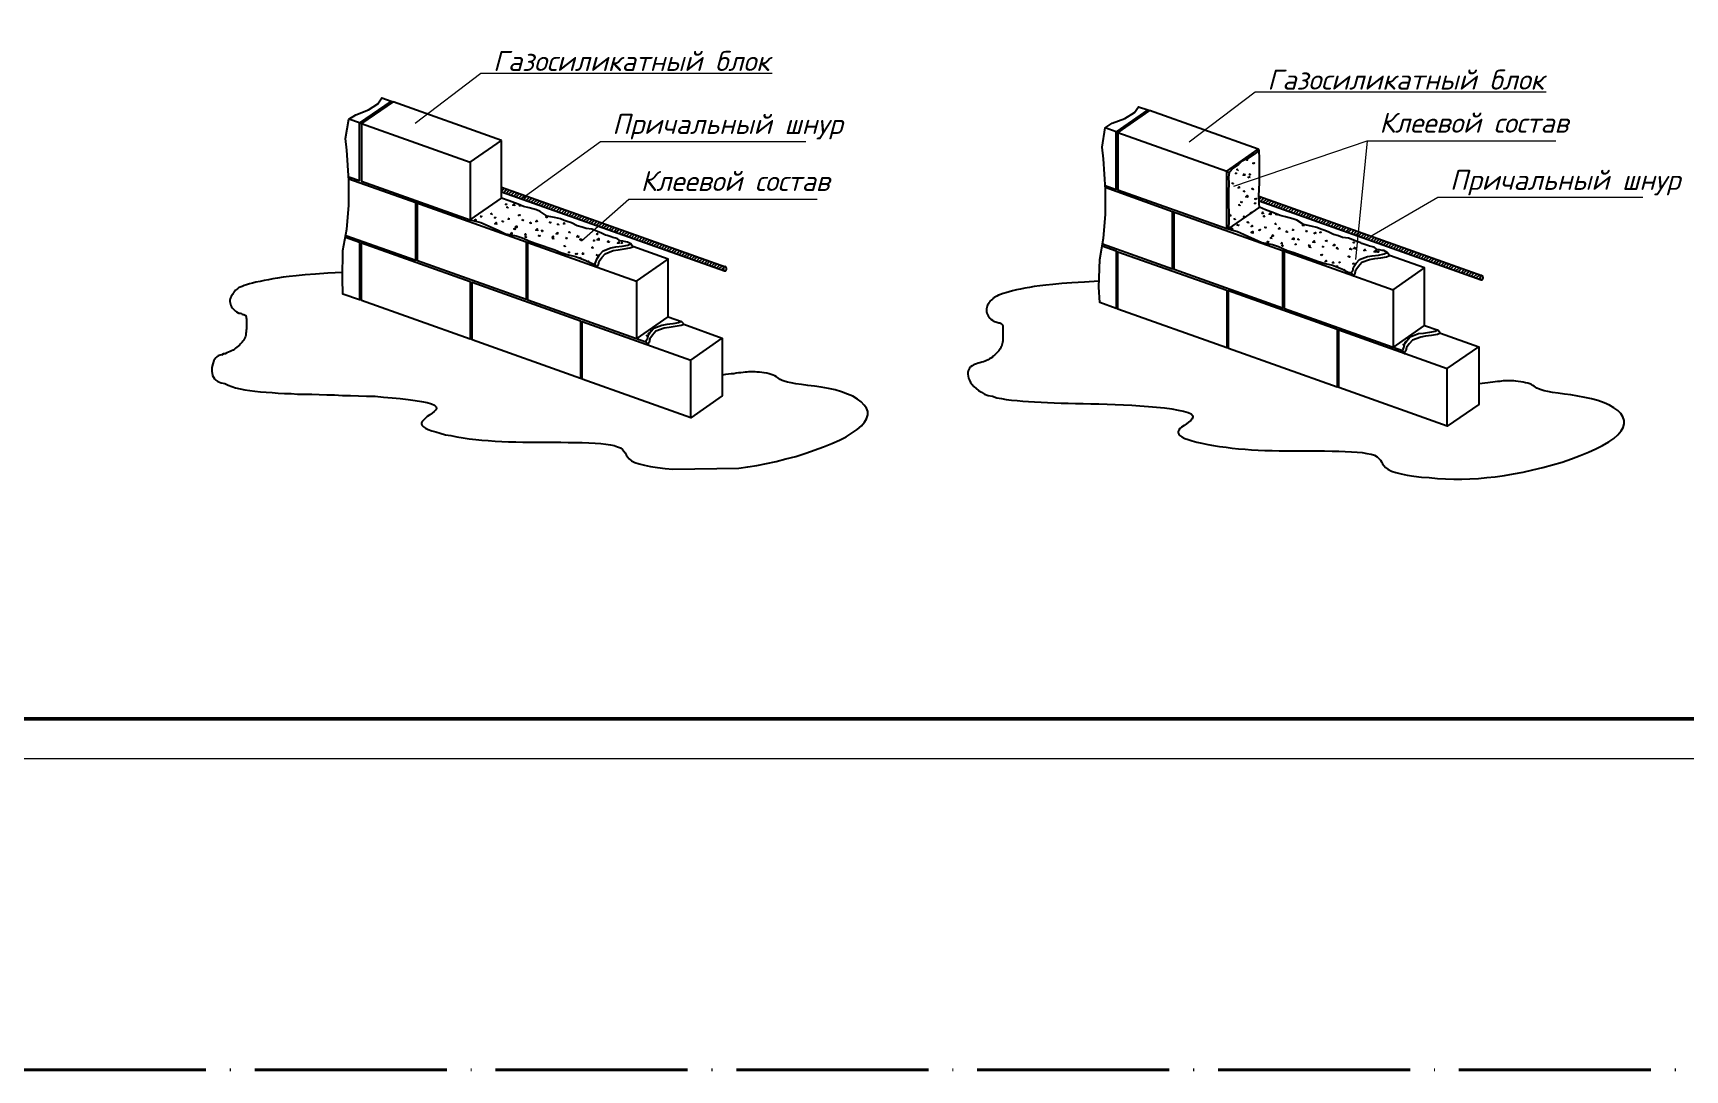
# Model space of a CAD drawing. Header units: millimetres. Extents: x 2279 to 5236, y 896 to 2828.
# Drawn here: x 3632.7 to 3839.2, y 1345.8 to 1475.3 of the extents above; entities that cross this region are included whole.
import ezdxf

# ---------------------------------------------------------------- set-up
doc = ezdxf.new("R2010")
doc.units = ezdxf.units.MM
doc.linetypes.add('ACAD_ISO04W100', pattern=[30, 24, -3, 0, -3])
for name, color, linetype in [('PDF _0', 7, 'Continuous'), ('PDF _СПДС_!!ТОНКАЯ', 7, 'Continuous'), ('PDF _Текст', 7, 'Continuous')]:
    doc.layers.add(name, color=color, linetype=linetype)
doc.layers.add('ОС', color=1, linetype='Continuous', lineweight=50)
doc.layers.add('Тонкие', color=83, linetype='Continuous', lineweight=15)
doc.styles.add('PDF ISOCPEUR Italic', font='isocpeui.ttf')

msp = doc.modelspace()

# ---------------------------------------------------------------- linework, layer by layer
at = {"color": 242, "linetype": 'ACAD_ISO04W100', "lineweight": 40, "true_color": 0xcd2027}
msp.add_lwpolyline([(3389.53, 1345.78), (4309.17, 1345.78), (4309.17, 2007.21), (3389.53, 2007.21)], close=True, dxfattribs=at)
at = {"layer": 'PDF _0', "lineweight": 25}
for points in [[(3671.76, 1449.83), (3673.53, 1449.2), (3673.53, 1442), (3671.46, 1442.72), (3671.38, 1444.67), (3671.46, 1448.14), (3671.93, 1450.81), (3672.18, 1453.77), (3672.18, 1456.9), (3671.93, 1460.71), (3671.76, 1462.15), (3672.18, 1464.57), (3673.07, 1465.12), (3674.63, 1465.75), (3675.82, 1466.47), (3676.33, 1467.23), (3677.47, 1466.81), (3673.53, 1464.1), (3672.18, 1464.57)], [(3677.47, 1466.81), (3677.73, 1466.73)], [(3766.33, 1448.73), (3768.11, 1448.1), (3768.11, 1440.9), (3766.04, 1441.66), (3765.95, 1443.57), (3766.04, 1447.04), (3766.5, 1449.71), (3766.76, 1452.67), (3766.76, 1455.8), (3766.5, 1459.61), (3766.33, 1461.05), (3766.71, 1463.47), (3767.6, 1464.06), (3769.17, 1464.65), (3770.4, 1465.41), (3770.9, 1466.13), (3772.05, 1465.75), (3768.11, 1463), (3766.71, 1463.47)], [(3672.18, 1457.37), (3673.53, 1456.9), (3673.53, 1464.1), (3673.79, 1464.02), (3673.79, 1456.82), (3687.34, 1451.99), (3691.27, 1454.7), (3691.27, 1461.9)], [(3772.05, 1465.75), (3772.26, 1465.67)], [(3766.71, 1456.27), (3768.11, 1455.8), (3768.11, 1463), (3768.32, 1462.92), (3768.32, 1455.72), (3781.91, 1450.89), (3781.91, 1458.09), (3782.21, 1457.92)], [(3797.53, 1445.35), (3797.49, 1445.47), (3797.66, 1445.64), (3797.74, 1446.07), (3798.08, 1446.58), (3798.51, 1447.04), (3799.52, 1447.42), (3800.11, 1447.51), (3800.88, 1447.59), (3801.6, 1447.76), (3801.98, 1447.89), (3801.55, 1448.14), (3801.34, 1448.18), (3801, 1448.23), (3800.67, 1448.27), (3800.54, 1448.4), (3800.33, 1448.56), (3799.78, 1448.69), (3799.56, 1448.78), (3799.06, 1448.95), (3798.8, 1449.03), (3798.68, 1449.12), (3798.29, 1449.24), (3797.15, 1449.71), (3796.39, 1449.79), (3795.88, 1450), (3795.25, 1450.17), (3794.61, 1450.51), (3794.06, 1450.72), (3793.68, 1450.81), (3793.17, 1451.02), (3792.45, 1451.19), (3791.52, 1451.4), (3790.67, 1451.95), (3790.17, 1452.12), (3789.28, 1452.38), (3788.6, 1452.54), (3787.88, 1452.84), (3786.78, 1453.26), (3786.02, 1453.56), (3785.98, 1453.98), (3785.93, 1455), (3786.02, 1456.61), (3786.02, 1458.09), (3786.02, 1459.66), (3785.98, 1460.67), (3785.3, 1460.16), (3784.58, 1459.7), (3783.77, 1459.28), (3783.39, 1458.89), (3782.72, 1458.43), (3782.21, 1457.92), (3782.12, 1457.33), (3782.16, 1456.52), (3782.12, 1455.59), (3782.12, 1454.62), (3782.12, 1454.03), (3782.16, 1452.76), (3782.16, 1451.91), (3782.12, 1450.85), (3786.06, 1453.56)], [(3785.98, 1460.67), (3785.85, 1460.84)], [(3687.34, 1459.19), (3687.34, 1451.99), (3688.69, 1451.66), (3690.85, 1450.68), (3691.78, 1450.26), (3693.09, 1450), (3693.85, 1449.75), (3694.91, 1449.28), (3695.72, 1448.99), (3697.92, 1448.23), (3698.68, 1447.93), (3699.65, 1447.63), (3700.54, 1447.42), (3701.73, 1446.96), (3702.53, 1446.58), (3702.96, 1446.41), (3703.25, 1446.07), (3703.25, 1446.19), (3703.38, 1446.41), (3703.46, 1446.83), (3703.8, 1447.29), (3704.23, 1447.76), (3705.24, 1448.14), (3705.84, 1448.23), (3706.6, 1448.35), (3707.32, 1448.48), (3707.7, 1448.61), (3707.44, 1448.99)], [(3783.14, 1457.79), (3783.01, 1457.79), (3783.14, 1457.92)], [(3783.14, 1457.75), (3783.14, 1457.88)], [(3783.27, 1458.22), (3783.18, 1458.3), (3783.35, 1458.34)], [(3783.27, 1458.17), (3783.35, 1458.3)], [(3784.2, 1457.58), (3783.99, 1457.58), (3784.15, 1457.79)], [(3784.2, 1457.54), (3784.15, 1457.75)], [(3784.54, 1459.44), (3784.41, 1459.44), (3784.49, 1459.57)], [(3784.54, 1459.4), (3784.49, 1459.53)], [(3784.87, 1457.62), (3784.75, 1457.62), (3784.83, 1457.79)], [(3784.87, 1457.58), (3784.83, 1457.75)], [(3785.3, 1458.98), (3785.17, 1459.06), (3785.34, 1459.11), (3785.3, 1458.94)], [(3672.18, 1457.12), (3680.56, 1454.15)], [(3691.27, 1456.06), (3719.26, 1446.11)], [(3691.27, 1456.02), (3691.36, 1456.06)], [(3691.27, 1455.59), (3691.65, 1455.93)], [(3691.57, 1455.42), (3691.95, 1455.85)], [(3691.87, 1455.3), (3692.29, 1455.72)], [(3692.16, 1455.21), (3692.58, 1455.59)], [(3766.71, 1456.06), (3775.14, 1453.05)], [(3782.72, 1456.48), (3782.59, 1456.57), (3782.76, 1456.61)], [(3782.72, 1456.44), (3782.76, 1456.57)], [(3783.48, 1455.97), (3783.35, 1455.97), (3783.48, 1456.1), (3783.48, 1455.93)], [(3784.11, 1455.51), (3784.03, 1455.59), (3784.2, 1455.63)], [(3784.11, 1455.47), (3784.2, 1455.59)], [(3784.71, 1457.24), (3784.58, 1457.33), (3784.75, 1457.37), (3784.71, 1457.2)], [(3785.17, 1455.93), (3785.21, 1455.8), (3785.04, 1455.85), (3785.17, 1455.97)], [(3671.8, 1450.05), (3680.56, 1446.96), (3680.56, 1454.15), (3694.36, 1449.24), (3694.36, 1442.05), (3680.77, 1446.87), (3680.77, 1454.07)], [(3691.27, 1455.51), (3719.13, 1445.6)], [(3702.96, 1446.41), (3702.96, 1446.53), (3703.08, 1446.74), (3703.21, 1447.17), (3703.51, 1447.63), (3703.97, 1448.1), (3704.95, 1448.48), (3705.58, 1448.61), (3706.34, 1448.69), (3707.06, 1448.82), (3707.44, 1448.99), (3707.02, 1449.2), (3706.81, 1449.24), (3706.43, 1449.33), (3706.09, 1449.37), (3705.96, 1449.45), (3705.75, 1449.67), (3705.2, 1449.79), (3704.99, 1449.88), (3704.48, 1450.05), (3704.27, 1450.09), (3704.1, 1450.17), (3703.76, 1450.34), (3702.58, 1450.81), (3701.86, 1450.89), (3701.35, 1451.06), (3700.71, 1451.23), (3700.04, 1451.61), (3699.49, 1451.78), (3699.1, 1451.91), (3698.64, 1452.12), (3697.88, 1452.29), (3696.99, 1452.46), (3696.1, 1453.05), (3695.63, 1453.22), (3694.74, 1453.48), (3694.02, 1453.65), (3693.35, 1453.94), (3692.25, 1454.36), (3691.27, 1454.7)], [(3691.95, 1453.9), (3691.78, 1453.9), (3691.91, 1454.03)], [(3691.95, 1453.86), (3691.91, 1453.98)], [(3692.08, 1453.48), (3691.95, 1453.56), (3692.12, 1453.6)], [(3692.08, 1453.43), (3692.12, 1453.56)], [(3692.5, 1455.08), (3692.88, 1455.51)], [(3692.88, 1453.77), (3692.67, 1453.81), (3692.84, 1453.98), (3692.88, 1453.73)], [(3692.8, 1454.96), (3693.22, 1455.38)], [(3693.09, 1454.87), (3693.52, 1455.3)], [(3693.43, 1454.75), (3693.85, 1455.17)], [(3693.64, 1453.73), (3693.52, 1453.73), (3693.56, 1453.81)], [(3693.64, 1453.69), (3693.64, 1453.81)], [(3693.73, 1454.62), (3694.15, 1455.04)], [(3694.07, 1454.53), (3694.45, 1454.96)], [(3694.36, 1454.41), (3694.79, 1454.83)], [(3694.66, 1454.32), (3695.08, 1454.7)], [(3695, 1454.2), (3695.42, 1454.62)], [(3695.29, 1454.07), (3695.72, 1454.49)], [(3695.63, 1453.98), (3696.01, 1454.36)], [(3695.93, 1453.86), (3696.35, 1454.28)], [(3696.23, 1453.73), (3696.65, 1454.15)], [(3696.56, 1453.65), (3696.99, 1454.07)], [(3696.86, 1453.52), (3697.28, 1453.94)], [(3697.2, 1453.43), (3697.58, 1453.81)], [(3697.5, 1453.31), (3697.92, 1453.73)], [(3697.79, 1453.18), (3698.22, 1453.6)], [(3782.12, 1454.87), (3782.16, 1454.87)], [(3782.12, 1454.7), (3782.16, 1454.83)], [(3783.56, 1453.77), (3783.44, 1453.86), (3783.6, 1453.9)], [(3783.56, 1453.73), (3783.6, 1453.86)], [(3783.77, 1454.28), (3783.82, 1454.15), (3783.69, 1454.2), (3783.77, 1454.32)], [(3784.54, 1454.83), (3784.32, 1454.87), (3784.49, 1455.04), (3784.54, 1454.79)], [(3785.55, 1454.03), (3785.38, 1454.03), (3785.51, 1454.15)], [(3785.55, 1454.53), (3785.42, 1454.62), (3785.59, 1454.66), (3785.55, 1454.49)], [(3785.55, 1453.98), (3785.51, 1454.11)], [(3785.93, 1454.96), (3813.79, 1445.05)], [(3785.93, 1454.92), (3785.98, 1454.96)], [(3785.98, 1454.53), (3786.27, 1454.83)], [(3785.98, 1454.36), (3813.7, 1444.5)], [(3786.19, 1454.32), (3786.57, 1454.7)], [(3786.48, 1454.2), (3786.91, 1454.62)], [(3786.78, 1454.07), (3787.2, 1454.49)], [(3787.12, 1453.98), (3787.5, 1454.41)], [(3787.41, 1453.86), (3787.84, 1454.28)], [(3787.75, 1453.73), (3788.13, 1454.15)], [(3788.05, 1453.65), (3788.47, 1454.07)], [(3788.35, 1453.52), (3788.77, 1453.94)], [(3788.68, 1453.43), (3789.07, 1453.81)], [(3788.98, 1453.31), (3789.4, 1453.73)], [(3789.28, 1453.18), (3789.7, 1453.6)], [(3688.05, 1452.04), (3688.05, 1451.82), (3687.84, 1451.87), (3688.05, 1452.08)], [(3688.05, 1451.91), (3687.93, 1451.99), (3688.1, 1452.08)], [(3688.05, 1451.87), (3688.1, 1452.04)], [(3688.82, 1452.38), (3688.69, 1452.38), (3688.77, 1452.54)], [(3688.82, 1452.33), (3688.77, 1452.5)], [(3690.04, 1452.71), (3689.92, 1452.76), (3690.09, 1452.84)], [(3690.04, 1452.67), (3690.09, 1452.8)], [(3690.55, 1452.25), (3690.38, 1452.25), (3690.51, 1452.38)], [(3690.64, 1451.44), (3690.43, 1451.49), (3690.6, 1451.66), (3690.64, 1451.4)], [(3690.55, 1452.21), (3690.51, 1452.33)], [(3691.48, 1451.74), (3691.36, 1451.82), (3691.53, 1451.87)], [(3691.48, 1451.7), (3691.53, 1451.82)], [(3692.25, 1452.08), (3692.12, 1452.08), (3692.25, 1452.25)], [(3692.25, 1452.04), (3692.25, 1452.21)], [(3693.52, 1452.5), (3693.39, 1452.59), (3693.56, 1452.63), (3693.52, 1452.46)], [(3693.94, 1452.04), (3693.98, 1451.91), (3693.85, 1451.95), (3693.94, 1452.08)], [(3694.96, 1451.53), (3694.83, 1451.61), (3695, 1451.7)], [(3694.96, 1451.49), (3695, 1451.66)], [(3695.72, 1451.78), (3695.55, 1451.78), (3695.68, 1451.91), (3695.72, 1451.74)], [(3696.99, 1452.42), (3696.95, 1452.29), (3696.82, 1452.38), (3696.99, 1452.46)], [(3697.41, 1451.74), (3697.41, 1451.61), (3697.28, 1451.66), (3697.41, 1451.78)], [(3698.13, 1453.09), (3698.55, 1453.48)], [(3698.38, 1451.36), (3698.26, 1451.44), (3698.43, 1451.49)], [(3698.43, 1452.97), (3698.85, 1453.39)], [(3698.77, 1452.84), (3699.15, 1453.26)], [(3699.15, 1451.49), (3699.02, 1451.49), (3699.1, 1451.61), (3699.15, 1451.44)], [(3699.06, 1452.76), (3699.49, 1453.18)], [(3699.36, 1452.63), (3699.78, 1453.05)], [(3699.7, 1452.5), (3700.12, 1452.93)], [(3699.99, 1452.42), (3700.42, 1452.84)], [(3700.33, 1452.29), (3700.71, 1452.71)], [(3700.63, 1452.21), (3701.05, 1452.59)], [(3700.92, 1452.08), (3701.35, 1452.5)], [(3701.26, 1451.95), (3701.64, 1452.38)], [(3701.56, 1451.87), (3701.98, 1452.25)], [(3701.86, 1451.74), (3702.28, 1452.16)], [(3702.19, 1451.61), (3702.62, 1452.04)], [(3702.49, 1451.53), (3702.91, 1451.95)], [(3702.83, 1451.4), (3703.21, 1451.82)], [(3703.13, 1451.32), (3703.55, 1451.7)], [(3703.42, 1451.19), (3703.85, 1451.61)], [(3703.76, 1451.06), (3704.18, 1451.49)], [(3766.37, 1448.99), (3775.14, 1445.86), (3775.14, 1453.05), (3788.9, 1448.14), (3788.9, 1440.94), (3775.35, 1445.77), (3775.35, 1452.97)], [(3782.16, 1452.63), (3782.25, 1452.71), (3782.29, 1452.46)], [(3782.16, 1452.5), (3782.29, 1452.5)], [(3782.42, 1452.5), (3782.29, 1452.5), (3782.42, 1452.67)], [(3782.42, 1452.46), (3782.42, 1452.63)], [(3782.97, 1452.04), (3782.84, 1452.12), (3783.01, 1452.16)], [(3782.97, 1451.99), (3783.01, 1452.12)], [(3784.15, 1452.38), (3784.03, 1452.38), (3784.11, 1452.5)], [(3784.15, 1452.33), (3784.11, 1452.46)], [(3784.62, 1451.61), (3784.49, 1451.7), (3784.66, 1451.74)], [(3784.62, 1451.57), (3784.66, 1451.7)], [(3784.96, 1452.8), (3784.87, 1452.88), (3785.04, 1452.93), (3785, 1452.84)], [(3786.48, 1452.8), (3786.36, 1452.8), (3786.44, 1452.93), (3786.48, 1452.76)], [(3786.65, 1452.38), (3786.53, 1452.46), (3786.69, 1452.54)], [(3786.61, 1452.33), (3786.69, 1452.5)], [(3787.41, 1452.88), (3787.41, 1452.67), (3787.2, 1452.71), (3787.41, 1452.93)], [(3788.05, 1451.4), (3787.96, 1451.49), (3788.09, 1451.57)], [(3788.18, 1452.71), (3788.22, 1452.63), (3788.05, 1452.67), (3788.13, 1452.76)], [(3788.05, 1451.36), (3788.09, 1451.53)], [(3789.62, 1453.09), (3790.04, 1453.48)], [(3789.91, 1452.97), (3790.34, 1453.39)], [(3790.25, 1452.84), (3790.63, 1453.26)], [(3790.55, 1452.76), (3790.97, 1453.18)], [(3790.84, 1452.63), (3791.27, 1453.05)], [(3791.18, 1452.54), (3791.61, 1452.93)], [(3791.48, 1452.42), (3791.9, 1452.84)], [(3791.82, 1452.29), (3792.2, 1452.71)], [(3792.11, 1452.21), (3792.54, 1452.59)], [(3792.41, 1452.08), (3792.83, 1452.5)], [(3792.75, 1451.95), (3793.17, 1452.38)], [(3793.05, 1451.87), (3793.47, 1452.29)], [(3793.38, 1451.74), (3793.76, 1452.16)], [(3793.68, 1451.61), (3794.1, 1452.04)], [(3793.98, 1451.53), (3794.4, 1451.95)], [(3794.32, 1451.4), (3794.74, 1451.82)], [(3794.61, 1451.32), (3795.03, 1451.7)], [(3794.95, 1451.19), (3795.33, 1451.61)], [(3795.25, 1451.06), (3795.67, 1451.49)], [(3692.58, 1450.39), (3692.58, 1450.26), (3692.46, 1450.3), (3692.58, 1450.43)], [(3692.92, 1450.77), (3692.8, 1450.85), (3692.97, 1450.89), (3692.92, 1450.72)], [(3693.18, 1451.23), (3693.18, 1451.02), (3692.97, 1451.06), (3693.18, 1451.27)], [(3694.32, 1450.13), (3694.19, 1450.13), (3694.28, 1450.26), (3694.32, 1450.09)], [(3694.36, 1449.79), (3694.24, 1449.88), (3694.41, 1449.96)], [(3694.36, 1449.75), (3694.41, 1449.92)], [(3695.76, 1450.64), (3695.55, 1450.68), (3695.72, 1450.85), (3695.76, 1450.6)], [(3696.01, 1450.09), (3696.06, 1449.96), (3695.89, 1450), (3696.01, 1450.13)], [(3696.44, 1450.68), (3696.35, 1450.55), (3696.27, 1450.64), (3696.44, 1450.72)], [(3697.75, 1449.83), (3697.62, 1449.83), (3697.75, 1449.96), (3697.75, 1449.79)], [(3697.79, 1449.62), (3697.66, 1449.67), (3697.83, 1449.75)], [(3697.79, 1449.58), (3697.83, 1449.71)], [(3698.3, 1450.26), (3698.09, 1450.26), (3698.3, 1450.47)], [(3698.3, 1450.22), (3698.3, 1450.43)], [(3698.38, 1451.32), (3698.43, 1451.44)], [(3699.49, 1449.67), (3699.36, 1449.67), (3699.44, 1449.83)], [(3699.49, 1449.62), (3699.44, 1449.79)], [(3699.82, 1450.39), (3699.7, 1450.47), (3699.87, 1450.51)], [(3699.82, 1450.34), (3699.87, 1450.47)], [(3700.84, 1450.05), (3700.88, 1449.83), (3700.67, 1449.88), (3700.84, 1450.09)], [(3701.22, 1449.54), (3701.05, 1449.54), (3701.18, 1449.67)], [(3701.26, 1449.41), (3701.14, 1449.5), (3701.31, 1449.54), (3701.26, 1449.37)], [(3701.22, 1449.5), (3701.18, 1449.62)], [(3702.91, 1449.37), (3702.79, 1449.37), (3702.91, 1449.54)], [(3702.91, 1449.33), (3702.91, 1449.5)], [(3703.3, 1450.3), (3703.25, 1450.17), (3703.17, 1450.26), (3703.34, 1450.34)], [(3703.42, 1449.45), (3703.21, 1449.5), (3703.42, 1449.67), (3703.42, 1449.41)], [(3704.06, 1450.98), (3704.48, 1451.36)], [(3704.4, 1450.85), (3704.78, 1451.27)], [(3704.69, 1450.72), (3705.12, 1451.15)], [(3704.99, 1450.64), (3705.41, 1451.06)], [(3705.33, 1450.51), (3705.75, 1450.94)], [(3705.62, 1450.43), (3706.05, 1450.81)], [(3705.96, 1450.3), (3706.34, 1450.72)], [(3706.26, 1450.17), (3706.68, 1450.6)], [(3706.56, 1450.09), (3706.98, 1450.47)], [(3706.89, 1449.96), (3707.32, 1450.39)], [(3707.19, 1449.83), (3707.61, 1450.26)], [(3707.53, 1449.75), (3707.91, 1450.17)], [(3707.83, 1449.62), (3708.25, 1450.05)], [(3708.12, 1449.5), (3708.54, 1449.92)], [(3708.46, 1449.41), (3708.84, 1449.83)], [(3708.76, 1449.28), (3709.18, 1449.71)], [(3709.05, 1449.2), (3709.48, 1449.58)], [(3709.39, 1449.07), (3709.81, 1449.5)], [(3781.91, 1450.89), (3783.27, 1450.55), (3785.38, 1449.58), (3786.31, 1449.16), (3787.63, 1448.9), (3788.39, 1448.65), (3789.49, 1448.18), (3790.29, 1447.93), (3792.49, 1447.13), (3793.26, 1446.83), (3794.23, 1446.53), (3795.12, 1446.32), (3796.3, 1445.86), (3797.11, 1445.47), (3797.53, 1445.35), (3797.79, 1444.97), (3797.79, 1445.09), (3797.96, 1445.31), (3798.04, 1445.73), (3798.38, 1446.19), (3798.8, 1446.7), (3799.78, 1447.04), (3800.41, 1447.17), (3801.17, 1447.25), (3801.89, 1447.38), (3802.27, 1447.55)], [(3782.59, 1450.94), (3782.63, 1450.72), (3782.42, 1450.77), (3782.59, 1450.98)], [(3782.59, 1450.85), (3782.46, 1450.89), (3782.63, 1450.98)], [(3782.59, 1450.81), (3782.63, 1450.94)], [(3783.35, 1451.4), (3783.39, 1451.27), (3783.22, 1451.32), (3783.35, 1451.44)], [(3785.09, 1451.15), (3784.96, 1451.15), (3785.09, 1451.27), (3785.09, 1451.1)], [(3785.17, 1450.34), (3784.96, 1450.39), (3785.17, 1450.55), (3785.17, 1450.3)], [(3786.06, 1450.64), (3785.93, 1450.72), (3786.1, 1450.77), (3786.06, 1450.6)], [(3786.78, 1451.1), (3786.82, 1450.98), (3786.69, 1451.02), (3786.78, 1451.15)], [(3787.5, 1449.67), (3787.37, 1449.75), (3787.54, 1449.83)], [(3787.5, 1449.62), (3787.54, 1449.79)], [(3787.75, 1449.96), (3787.54, 1449.96), (3787.71, 1450.17)], [(3787.75, 1449.92), (3787.71, 1450.13)], [(3788.56, 1450.85), (3788.39, 1450.85), (3788.52, 1450.98), (3788.56, 1450.81)], [(3789.53, 1450.55), (3789.49, 1450.43), (3789.36, 1450.51), (3789.53, 1450.6)], [(3790.29, 1449.75), (3790.29, 1449.54), (3790.08, 1449.58), (3790.29, 1449.79)], [(3790.25, 1450.68), (3790.12, 1450.68), (3790.25, 1450.85)], [(3790.25, 1450.64), (3790.25, 1450.81)], [(3790.93, 1449.5), (3790.8, 1449.58), (3790.97, 1449.62)], [(3790.93, 1449.45), (3790.97, 1449.58)], [(3791.52, 1451.23), (3791.39, 1451.32), (3791.56, 1451.36)], [(3791.52, 1451.19), (3791.56, 1451.32)], [(3791.99, 1450.55), (3791.86, 1450.55), (3791.94, 1450.68)], [(3791.99, 1450.51), (3791.94, 1450.64)], [(3792.96, 1450.26), (3792.83, 1450.34), (3793, 1450.39), (3792.96, 1450.22)], [(3793.72, 1450.39), (3793.55, 1450.39), (3793.68, 1450.55)], [(3793.72, 1450.34), (3793.68, 1450.51)], [(3794.36, 1449.28), (3794.27, 1449.37), (3794.44, 1449.41), (3794.36, 1449.24)], [(3795.54, 1450.98), (3795.97, 1451.36)], [(3795.88, 1450.85), (3796.26, 1451.27)], [(3796.18, 1450.72), (3796.6, 1451.15)], [(3796.47, 1450.64), (3796.9, 1451.06)], [(3796.81, 1450.51), (3797.24, 1450.94)], [(3797.11, 1450.43), (3797.53, 1450.81)], [(3797.45, 1450.3), (3797.83, 1450.72)], [(3797.74, 1450.17), (3798.17, 1450.6)], [(3798.04, 1450.09), (3798.46, 1450.47)], [(3798.38, 1449.96), (3798.8, 1450.39)], [(3798.68, 1449.83), (3799.1, 1450.26)], [(3799.01, 1449.75), (3799.4, 1450.17)], [(3799.31, 1449.62), (3799.73, 1450.05)], [(3799.61, 1449.54), (3800.03, 1449.92)], [(3799.95, 1449.41), (3800.37, 1449.83)], [(3800.24, 1449.28), (3800.67, 1449.71)], [(3800.58, 1449.2), (3800.96, 1449.58)], [(3800.88, 1449.07), (3801.3, 1449.5)], [(3694.36, 1449.24), (3694.57, 1449.16)], [(3712.1, 1439.89), (3713.79, 1439.29), (3714.09, 1438.91), (3713.71, 1438.79), (3712.99, 1438.66), (3712.23, 1438.53), (3711.59, 1438.45), (3710.58, 1438.07), (3710.15, 1437.6), (3709.81, 1437.13), (3709.73, 1436.67), (3709.6, 1436.5), (3709.6, 1436.37), (3709.31, 1436.71), (3694.57, 1441.96), (3694.57, 1449.16), (3708.16, 1444.33), (3712.1, 1447.08)], [(3695.84, 1448.99), (3695.84, 1448.99)], [(3698.05, 1448.18), (3698.05, 1448.18)], [(3699.23, 1448.65), (3699.1, 1448.73), (3699.27, 1448.78)], [(3699.23, 1448.61), (3699.27, 1448.73)], [(3699.82, 1447.89), (3699.65, 1447.89), (3699.78, 1448.01)], [(3699.82, 1447.85), (3699.78, 1447.97)], [(3700.67, 1447.68), (3700.54, 1447.76), (3700.71, 1447.8), (3700.67, 1447.63)], [(3701.05, 1447.21), (3701.18, 1447.34)], [(3701.52, 1447.72), (3701.39, 1447.72), (3701.52, 1447.89)], [(3701.52, 1447.68), (3701.52, 1447.85)], [(3702.7, 1448.44), (3702.58, 1448.52), (3702.75, 1448.61)], [(3702.7, 1448.4), (3702.75, 1448.56)], [(3703.21, 1447.68), (3703.25, 1447.55), (3703.13, 1447.59), (3703.21, 1447.72)], [(3704.65, 1449.24), (3704.52, 1449.24), (3704.61, 1449.37)], [(3704.73, 1449.33), (3704.69, 1449.2), (3704.57, 1449.28), (3704.73, 1449.37)], [(3704.65, 1449.2), (3704.61, 1449.33)], [(3706, 1449.07), (3705.79, 1449.07), (3705.96, 1449.28)], [(3706, 1449.03), (3705.96, 1449.24)], [(3706.39, 1449.07), (3706.22, 1449.07), (3706.34, 1449.24)], [(3706.39, 1449.03), (3706.34, 1449.2)], [(3708.16, 1444.33), (3708.16, 1437.13), (3712.1, 1439.89), (3712.1, 1447.08), (3707.7, 1448.65)], [(3709.69, 1448.95), (3710.11, 1449.37)], [(3710.03, 1448.86), (3710.41, 1449.24)], [(3710.32, 1448.73), (3710.75, 1449.16)], [(3710.62, 1448.61), (3711.04, 1449.03)], [(3710.96, 1448.52), (3711.38, 1448.95)], [(3711.25, 1448.4), (3711.68, 1448.82)], [(3711.59, 1448.31), (3711.97, 1448.69)], [(3711.89, 1448.18), (3712.31, 1448.61)], [(3712.19, 1448.06), (3712.61, 1448.48)], [(3712.52, 1447.97), (3712.95, 1448.35)], [(3712.82, 1447.85), (3713.24, 1448.27)], [(3713.16, 1447.72), (3713.54, 1448.14)], [(3713.46, 1447.63), (3713.88, 1448.06)], [(3713.75, 1447.51), (3714.18, 1447.93)], [(3714.09, 1447.42), (3714.51, 1447.8)], [(3714.39, 1447.29), (3714.81, 1447.72)], [(3714.73, 1447.17), (3715.11, 1447.59)], [(3715.02, 1447.08), (3715.45, 1447.46)], [(3715.32, 1446.96), (3715.74, 1447.38)], [(3787.16, 1449.2), (3786.99, 1449.2), (3787.12, 1449.33)], [(3787.16, 1449.16), (3787.12, 1449.28)], [(3788.9, 1449.03), (3788.73, 1449.03), (3788.85, 1449.2)], [(3788.94, 1448.82), (3788.9, 1448.69), (3788.81, 1448.78), (3788.98, 1448.86)], [(3788.85, 1448.99), (3788.85, 1449.16)], [(3788.9, 1448.14), (3789.15, 1448.06)], [(3808.62, 1437.85), (3808.24, 1437.68), (3807.52, 1437.56), (3806.76, 1437.47), (3806.17, 1437.35), (3805.15, 1436.97), (3804.73, 1436.5), (3804.39, 1436.03), (3804.31, 1435.61), (3804.14, 1435.4), (3804.14, 1435.27), (3803.88, 1435.61), (3789.15, 1440.86), (3789.15, 1448.06), (3802.7, 1443.23), (3806.63, 1445.98)], [(3790.38, 1447.89), (3790.38, 1447.89)], [(3790.59, 1448.9), (3790.46, 1448.9), (3790.59, 1449.03)], [(3790.59, 1448.86), (3790.59, 1448.99)], [(3792.33, 1448.73), (3792.16, 1448.73), (3792.28, 1448.9)], [(3792.37, 1448.52), (3792.24, 1448.61), (3792.41, 1448.65)], [(3792.33, 1448.69), (3792.28, 1448.86)], [(3792.37, 1448.48), (3792.41, 1448.61)], [(3792.88, 1449.16), (3792.66, 1449.2), (3792.83, 1449.37), (3792.88, 1449.12)], [(3793.81, 1447.55), (3793.68, 1447.63), (3793.85, 1447.68), (3793.81, 1447.51)], [(3794.06, 1448.56), (3793.89, 1448.61), (3794.02, 1448.73)], [(3794.02, 1448.56), (3794.02, 1448.69)], [(3795.42, 1448.78), (3795.2, 1448.78), (3795.42, 1448.99)], [(3795.42, 1448.73), (3795.42, 1448.95)], [(3795.75, 1448.44), (3795.63, 1448.44), (3795.75, 1448.56)], [(3795.75, 1448.4), (3795.71, 1448.56)], [(3795.8, 1448.31), (3795.71, 1448.4), (3795.84, 1448.48)], [(3795.8, 1448.27), (3795.84, 1448.44)], [(3797.28, 1447.46), (3797.24, 1447.34), (3797.11, 1447.42), (3797.28, 1447.51)], [(3797.45, 1448.4), (3797.49, 1448.27), (3797.32, 1448.31), (3797.45, 1448.44)], [(3797.83, 1449.12), (3797.7, 1449.16), (3797.87, 1449.24)], [(3797.96, 1448.56), (3798, 1448.35), (3797.79, 1448.4), (3797.96, 1448.61)], [(3797.83, 1449.07), (3797.87, 1449.2)], [(3799.23, 1448.14), (3799.06, 1448.14), (3799.18, 1448.27), (3799.18, 1448.1)], [(3799.27, 1448.14), (3799.14, 1448.23), (3799.31, 1448.27)], [(3799.27, 1448.1), (3799.31, 1448.23)], [(3800.54, 1447.97), (3800.33, 1448.01), (3800.54, 1448.18), (3800.54, 1447.93)], [(3800.92, 1447.97), (3800.79, 1447.97), (3800.92, 1448.14)], [(3800.92, 1447.93), (3800.88, 1448.1)], [(3801.17, 1448.95), (3801.6, 1449.37)], [(3801.51, 1448.86), (3801.94, 1449.28)], [(3801.81, 1448.73), (3802.23, 1449.16)], [(3802.7, 1443.23), (3802.7, 1436.03), (3806.63, 1438.79), (3806.63, 1445.98), (3802.27, 1447.55), (3801.98, 1447.89)], [(3802.15, 1448.61), (3802.53, 1449.03)], [(3802.44, 1448.52), (3802.87, 1448.95)], [(3802.74, 1448.4), (3803.16, 1448.82)], [(3803.08, 1448.31), (3803.46, 1448.69)], [(3803.37, 1448.18), (3803.8, 1448.61)], [(3803.67, 1448.06), (3804.09, 1448.48)], [(3804.01, 1447.97), (3804.43, 1448.35)], [(3804.31, 1447.85), (3804.73, 1448.27)], [(3804.64, 1447.72), (3805.03, 1448.14)], [(3804.94, 1447.63), (3805.36, 1448.06)], [(3805.24, 1447.51), (3805.66, 1447.93)], [(3805.58, 1447.42), (3806, 1447.8)], [(3805.87, 1447.29), (3806.3, 1447.72)], [(3806.21, 1447.17), (3806.59, 1447.59)], [(3806.51, 1447.08), (3806.93, 1447.46)], [(3806.8, 1446.96), (3807.23, 1447.38)], [(3671.42, 1445.43), (3669.55, 1445.31), (3668.03, 1445.22), (3666.72, 1445.14), (3665.62, 1445.01), (3664.73, 1444.92), (3663.97, 1444.84), (3663.29, 1444.71), (3662.7, 1444.63), (3662.15, 1444.5), (3661.6, 1444.42), (3661.09, 1444.29), (3660.58, 1444.2), (3660.16, 1444.08), (3659.78, 1443.99), (3659.39, 1443.87), (3659.1, 1443.78), (3658.84, 1443.65), (3658.59, 1443.57), (3658.42, 1443.48), (3658.29, 1443.36), (3658.17, 1443.27), (3658.04, 1443.19), (3657.95, 1443.06), (3657.83, 1442.93), (3657.74, 1442.81), (3657.66, 1442.68), (3657.57, 1442.55), (3657.49, 1442.43), (3657.4, 1442.26), (3657.36, 1442.13), (3657.32, 1441.96), (3657.32, 1441.79), (3657.36, 1441.62), (3657.4, 1441.45), (3657.45, 1441.28), (3657.53, 1441.11), (3657.66, 1440.94), (3657.79, 1440.82), (3657.91, 1440.69), (3658.04, 1440.56), (3658.17, 1440.48), (3658.34, 1440.39), (3658.46, 1440.35), (3658.59, 1440.31), (3658.76, 1440.27), (3658.84, 1440.22), (3658.97, 1440.18), (3659.06, 1440.18), (3659.14, 1440.14), (3659.23, 1440.1), (3659.27, 1440.06), (3659.31, 1440.01), (3659.31, 1439.97), (3659.35, 1439.93), (3659.35, 1439.84), (3659.35, 1439.8), (3659.35, 1439.72), (3659.39, 1439.63), (3659.39, 1439.51), (3659.39, 1439.42), (3659.39, 1439.29), (3659.39, 1439.17), (3659.39, 1439.04), (3659.39, 1438.87), (3659.39, 1438.7), (3659.39, 1438.53), (3659.39, 1438.36), (3659.35, 1438.15), (3659.35, 1437.98), (3659.31, 1437.77), (3659.31, 1437.6), (3659.27, 1437.43), (3659.18, 1437.26), (3659.14, 1437.09), (3659.06, 1436.97), (3658.93, 1436.84), (3658.84, 1436.71), (3658.72, 1436.58), (3658.63, 1436.46), (3658.51, 1436.33), (3658.34, 1436.2), (3658.21, 1436.08), (3658.04, 1435.95), (3657.91, 1435.82), (3657.74, 1435.7), (3657.53, 1435.61), (3657.36, 1435.53), (3657.15, 1435.44), (3656.94, 1435.36), (3656.73, 1435.27), (3656.52, 1435.23), (3656.3, 1435.14), (3656.52, 1435.23)], [(3701.18, 1447.17), (3701.18, 1447.29)], [(3702.03, 1446.79), (3702.15, 1446.83), (3702.11, 1446.74)], [(3715.66, 1446.83), (3716.04, 1447.25)], [(3715.95, 1446.74), (3716.38, 1447.17)], [(3716.25, 1446.62), (3716.67, 1447.04)], [(3716.59, 1446.49), (3717.01, 1446.91)], [(3716.88, 1446.41), (3717.31, 1446.83)], [(3717.22, 1446.28), (3717.6, 1446.7)], [(3717.52, 1446.19), (3717.94, 1446.58)], [(3717.82, 1446.07), (3718.24, 1446.49)], [(3718.15, 1445.94), (3718.58, 1446.36)], [(3718.45, 1445.86), (3718.87, 1446.24)], [(3718.79, 1445.73), (3719, 1445.98)], [(3719.09, 1445.6), (3719.09, 1445.64)], [(3719.17, 1446.15), (3719.17, 1446.15)], [(3792.62, 1447.08), (3792.62, 1447.08)], [(3794.36, 1446.79), (3794.23, 1446.79), (3794.36, 1446.91), (3794.36, 1446.74)], [(3795.25, 1446.58), (3795.12, 1446.66), (3795.29, 1446.74)], [(3795.25, 1446.53), (3795.29, 1446.7)], [(3795.63, 1446.15), (3795.71, 1446.24), (3795.75, 1446.07)], [(3796.09, 1446.62), (3795.97, 1446.66), (3796.05, 1446.79)], [(3796.09, 1446.58), (3796.05, 1446.74)], [(3796.6, 1445.73), (3796.73, 1445.77)], [(3796.69, 1445.69), (3796.69, 1445.73)], [(3797.83, 1446.49), (3797.66, 1446.49), (3797.79, 1446.62)], [(3797.83, 1446.45), (3797.79, 1446.58)], [(3807.14, 1446.83), (3807.57, 1447.25)], [(3807.44, 1446.74), (3807.86, 1447.17)], [(3807.78, 1446.62), (3808.16, 1447.04)], [(3808.07, 1446.53), (3808.5, 1446.91)], [(3808.37, 1446.41), (3808.79, 1446.83)], [(3808.71, 1446.28), (3809.13, 1446.7)], [(3809.01, 1446.19), (3809.43, 1446.58)], [(3809.34, 1446.07), (3809.72, 1446.49)], [(3809.64, 1445.94), (3810.06, 1446.36)], [(3809.94, 1445.86), (3810.36, 1446.28)], [(3810.28, 1445.73), (3810.66, 1446.15)], [(3810.57, 1445.6), (3810.99, 1446.02)], [(3810.87, 1445.52), (3811.29, 1445.94)], [(3811.21, 1445.39), (3811.63, 1445.81)], [(3811.5, 1445.31), (3811.93, 1445.69)], [(3811.84, 1445.18), (3812.22, 1445.6)], [(3812.14, 1445.05), (3812.52, 1445.43), (3812.56, 1445.47)], [(3812.43, 1444.97), (3812.52, 1445.01), (3812.86, 1445.35)], [(3765.95, 1444.33), (3764.13, 1444.2), (3762.56, 1444.12), (3761.29, 1444.04), (3760.19, 1443.91), (3759.3, 1443.82), (3758.54, 1443.74), (3757.86, 1443.65), (3757.27, 1443.53), (3756.68, 1443.44), (3756.13, 1443.32), (3755.62, 1443.23), (3755.16, 1443.1), (3754.73, 1442.98), (3754.31, 1442.89), (3753.97, 1442.77), (3753.63, 1442.68), (3753.38, 1442.6), (3753.17, 1442.47), (3753, 1442.38), (3752.83, 1442.3), (3752.7, 1442.17), (3752.62, 1442.09), (3752.49, 1441.96), (3752.4, 1441.88), (3752.32, 1441.75), (3752.19, 1441.62), (3752.11, 1441.45), (3752.02, 1441.33), (3751.98, 1441.2), (3751.94, 1441.03), (3751.9, 1440.86), (3751.9, 1440.69), (3751.9, 1440.52), (3751.94, 1440.35), (3752.02, 1440.18), (3752.11, 1440.01), (3752.23, 1439.84), (3752.32, 1439.72), (3752.45, 1439.59), (3752.62, 1439.46), (3752.74, 1439.38), (3752.87, 1439.29), (3753.04, 1439.25), (3753.17, 1439.21), (3753.29, 1439.17), (3753.42, 1439.12), (3753.55, 1439.12), (3753.63, 1439.08), (3753.72, 1439.04), (3753.76, 1439), (3753.8, 1438.95), (3753.84, 1438.91), (3753.89, 1438.87), (3753.89, 1438.83), (3753.93, 1438.74), (3753.93, 1438.7), (3753.93, 1438.62), (3753.93, 1438.53), (3753.93, 1438.45), (3753.93, 1438.32), (3753.93, 1438.19), (3753.93, 1438.07), (3753.93, 1437.94), (3753.93, 1437.81), (3753.93, 1437.64), (3753.93, 1437.43), (3753.93, 1437.26), (3753.93, 1437.05), (3753.93, 1436.88), (3753.89, 1436.67), (3753.84, 1436.5), (3753.8, 1436.33), (3753.76, 1436.16), (3753.67, 1436.03), (3753.59, 1435.86), (3753.5, 1435.74), (3753.42, 1435.61), (3753.29, 1435.48), (3753.17, 1435.36), (3753.04, 1435.23), (3752.91, 1435.1), (3752.78, 1434.98), (3752.62, 1434.85), (3752.45, 1434.72), (3752.28, 1434.64), (3752.11, 1434.51), (3751.9, 1434.43), (3751.73, 1434.34), (3751.51, 1434.26), (3751.3, 1434.21), (3751.05, 1434.13), (3750.84, 1434.09), (3750.63, 1434), (3750.41, 1433.92), (3750.24, 1433.83), (3750.08, 1433.75), (3749.91, 1433.62), (3749.78, 1433.45), (3749.69, 1433.28), (3749.61, 1433.11), (3749.57, 1432.9), (3749.57, 1432.69), (3749.61, 1432.44), (3749.65, 1432.22), (3749.78, 1431.97), (3749.91, 1431.67), (3750.08, 1431.42), (3750.29, 1431.17), (3750.58, 1430.91), (3750.88, 1430.66), (3751.26, 1430.45), (3751.64, 1430.23), (3752.11, 1430.06), (3752.62, 1429.94), (3753.17, 1429.77), (3753.76, 1429.68), (3754.35, 1429.56), (3755.03, 1429.47), (3755.71, 1429.43), (3756.43, 1429.34), (3757.15, 1429.3), (3757.91, 1429.26), (3758.71, 1429.22), (3759.52, 1429.18), (3760.36, 1429.13), (3761.21, 1429.09), (3762.1, 1429.09), (3763.03, 1429.05), (3763.96, 1429.05), (3764.93, 1429.01), (3765.95, 1429.01), (3766.97, 1428.96), (3767.98, 1428.92), (3769, 1428.88), (3770.06, 1428.84), (3771.07, 1428.75), (3772.13, 1428.67), (3773.15, 1428.58), (3774.12, 1428.5), (3775.05, 1428.37), (3775.86, 1428.2), (3776.53, 1428.07), (3777.08, 1427.91), (3777.47, 1427.74), (3777.68, 1427.52), (3777.68, 1427.36), (3777.59, 1427.14), (3777.42, 1426.93), (3777.13, 1426.72), (3776.87, 1426.51), (3776.58, 1426.3), (3776.28, 1426.09), (3776.07, 1425.92), (3775.94, 1425.7), (3775.86, 1425.53), (3775.86, 1425.37), (3775.94, 1425.2), (3776.07, 1425.03), (3776.32, 1424.86), (3776.66, 1424.69), (3777.08, 1424.56), (3777.59, 1424.39), (3778.19, 1424.22), (3778.82, 1424.1), (3779.54, 1423.93), (3780.26, 1423.8), (3781.02, 1423.67), (3781.83, 1423.59), (3782.59, 1423.46), (3783.39, 1423.38), (3784.2, 1423.33), (3785, 1423.25), (3785.85, 1423.21), (3786.69, 1423.16), (3787.58, 1423.16), (3788.47, 1423.12), (3789.4, 1423.12), (3790.38, 1423.12), (3791.31, 1423.12), (3792.28, 1423.12), (3793.21, 1423.12), (3794.15, 1423.12), (3795.08, 1423.08), (3795.92, 1423.08), (3796.73, 1423.04), (3797.49, 1422.99), (3798.21, 1422.95), (3798.84, 1422.91), (3799.44, 1422.78), (3799.95, 1422.7), (3800.37, 1422.57), (3800.71, 1422.4), (3800.92, 1422.19), (3801.13, 1421.98), (3801.26, 1421.77), (3801.38, 1421.51), (3801.55, 1421.3), (3801.77, 1421.05), (3802.06, 1420.84), (3802.49, 1420.58), (3803.04, 1420.41), (3803.71, 1420.24), (3804.48, 1420.07), (3805.32, 1419.95), (3806.25, 1419.86), (3807.23, 1419.78), (3808.24, 1419.69), (3809.26, 1419.65), (3810.28, 1419.61), (3811.29, 1419.61), (3812.31, 1419.65), (3813.37, 1419.69), (3814.42, 1419.78), (3815.48, 1419.9), (3816.63, 1420.03), (3817.77, 1420.24), (3818.95, 1420.45), (3820.18, 1420.75), (3821.41, 1421.05), (3822.64, 1421.39), (3823.82, 1421.72), (3825.01, 1422.11), (3826.11, 1422.53), (3827.12, 1422.95), (3828.06, 1423.38), (3828.9, 1423.8), (3829.66, 1424.26), (3830.3, 1424.69), (3830.81, 1425.15), (3831.23, 1425.62), (3831.48, 1426.04), (3831.61, 1426.51), (3831.61, 1426.93), (3831.44, 1427.36), (3831.19, 1427.78), (3830.81, 1428.16), (3830.3, 1428.5), (3829.75, 1428.84), (3829.07, 1429.13), (3828.31, 1429.43), (3827.51, 1429.64), (3826.66, 1429.81), (3825.81, 1429.98), (3824.92, 1430.11), (3824.12, 1430.23), (3823.36, 1430.32), (3822.64, 1430.4), (3822.04, 1430.53), (3821.58, 1430.61), (3821.2, 1430.74), (3820.9, 1430.87), (3820.69, 1430.95), (3820.52, 1431.08), (3820.35, 1431.21), (3820.18, 1431.29), (3820.01, 1431.42), (3819.8, 1431.5), (3819.55, 1431.59), (3819.25, 1431.63), (3818.95, 1431.72), (3818.66, 1431.76), (3818.36, 1431.8), (3818.06, 1431.84), (3817.81, 1431.89), (3817.56, 1431.89), (3817.3, 1431.89), (3817.09, 1431.89), (3816.88, 1431.89), (3816.67, 1431.89), (3816.46, 1431.89), (3816.24, 1431.84), (3816.03, 1431.8), (3815.74, 1431.8), (3815.48, 1431.76), (3815.19, 1431.72), (3814.85, 1431.67), (3814.55, 1431.63), (3814.17, 1431.59), (3813.83, 1431.55), (3813.41, 1431.5)], [(3812.77, 1444.84), (3813.2, 1445.26)], [(3813.07, 1444.71), (3813.49, 1445.14)], [(3813.41, 1444.63), (3813.58, 1444.8)], [(3714.94, 1427.27), (3714.94, 1434.47), (3718.87, 1437.22), (3718.87, 1430.02), (3714.94, 1427.27), (3701.35, 1432.1), (3701.35, 1439.29), (3714.94, 1434.47)], [(3713.79, 1439.29), (3713.41, 1439.12), (3712.69, 1439), (3711.93, 1438.91), (3711.3, 1438.79), (3710.32, 1438.4), (3709.9, 1437.94), (3709.56, 1437.47), (3709.48, 1437.05), (3709.31, 1436.84), (3709.31, 1436.71)], [(3709.52, 1437.43), (3709.39, 1437.52), (3709.56, 1437.56), (3709.56, 1437.47), (3709.52, 1437.39)], [(3709.73, 1437.73), (3709.6, 1437.73), (3709.81, 1437.94)], [(3709.81, 1437.85), (3709.81, 1437.9)], [(3710.03, 1438.11), (3709.94, 1438.11), (3710.07, 1438.24)], [(3710.07, 1438.15), (3710.07, 1438.19)], [(3714.05, 1438.95), (3718.87, 1437.22)], [(3809.47, 1426.21), (3809.47, 1433.41), (3813.41, 1436.12), (3813.41, 1428.92), (3809.47, 1426.21), (3795.92, 1431.04), (3795.92, 1438.24), (3809.47, 1433.41)], [(3808.33, 1438.19), (3807.95, 1438.02), (3807.27, 1437.9), (3806.51, 1437.81), (3805.87, 1437.73), (3804.86, 1437.35), (3804.43, 1436.84), (3804.09, 1436.37), (3804.01, 1435.95), (3803.88, 1435.74), (3803.88, 1435.61)], [(3804.56, 1437.01), (3804.52, 1437.01), (3804.6, 1437.13), (3804.64, 1437.05)], [(3806.63, 1438.79), (3808.33, 1438.19), (3808.62, 1437.85), (3813.41, 1436.12)], [(3656.3, 1435.14), (3656.09, 1435.1), (3655.88, 1434.98), (3655.71, 1434.89), (3655.58, 1434.76), (3655.46, 1434.59), (3655.33, 1434.43), (3655.2, 1434), (3655.08, 1433.54), (3655.08, 1433.07), (3655.16, 1432.56), (3655.41, 1432.14), (3655.58, 1431.97), (3655.8, 1431.8), (3656.22, 1431.63), (3656.68, 1431.55), (3657.11, 1431.33), (3657.57, 1431.17), (3658.04, 1431), (3658.59, 1430.87), (3659.18, 1430.74), (3659.82, 1430.66), (3660.45, 1430.57), (3661.17, 1430.49), (3661.85, 1430.45), (3662.61, 1430.4), (3663.37, 1430.32), (3664.14, 1430.28), (3664.98, 1430.28), (3665.79, 1430.23), (3666.68, 1430.19), (3667.56, 1430.19), (3668.5, 1430.15), (3669.43, 1430.11), (3670.4, 1430.11), (3671.38, 1430.06), (3672.39, 1430.06), (3673.41, 1430.02), (3674.42, 1429.98), (3675.48, 1429.94), (3676.54, 1429.85), (3677.6, 1429.77), (3678.61, 1429.68), (3679.59, 1429.56), (3680.48, 1429.43), (3681.28, 1429.3), (3682, 1429.18), (3682.51, 1429.01), (3682.89, 1428.84), (3683.1, 1428.63), (3683.14, 1428.41), (3683.06, 1428.24), (3682.85, 1428.03), (3682.59, 1427.82), (3682.3, 1427.61), (3682, 1427.4), (3681.75, 1427.19), (3681.54, 1426.97), (3681.37, 1426.8), (3681.28, 1426.64), (3681.28, 1426.47), (3681.37, 1426.3), (3681.54, 1426.13), (3681.79, 1425.96), (3682.09, 1425.79), (3682.55, 1425.62), (3683.06, 1425.49), (3683.61, 1425.32), (3684.29, 1425.15), (3684.96, 1425.03), (3685.68, 1424.9), (3686.49, 1424.77), (3687.25, 1424.65), (3688.05, 1424.56), (3688.82, 1424.48), (3689.62, 1424.43), (3690.47, 1424.35), (3691.31, 1424.31), (3692.16, 1424.26), (3693.05, 1424.26), (3693.94, 1424.22), (3694.87, 1424.22), (3695.8, 1424.22), (3696.78, 1424.22), (3697.71, 1424.22), (3698.68, 1424.22), (3699.61, 1424.18), (3700.5, 1424.18), (3701.35, 1424.18), (3702.19, 1424.14), (3702.96, 1424.1), (3703.68, 1424.05), (3704.31, 1423.97), (3704.9, 1423.88), (3705.37, 1423.8), (3705.79, 1423.63), (3706.13, 1423.5), (3706.39, 1423.29), (3706.56, 1423.08), (3706.72, 1422.87), (3706.85, 1422.61), (3707.02, 1422.36), (3707.23, 1422.15), (3707.53, 1421.89), (3707.95, 1421.68), (3708.46, 1421.51), (3709.14, 1421.34), (3709.9, 1421.17), (3710.79, 1421.05), (3711.72, 1420.92), (3712.69, 1420.84), (3720.95, 1420.96), (3722.05, 1421.13), (3723.19, 1421.3), (3724.38, 1421.56), (3725.61, 1421.81), (3726.83, 1422.15), (3728.06, 1422.44), (3729.29, 1422.83), (3731.53, 1423.63), (3732.55, 1424.05), (3733.52, 1424.48), (3734.37, 1424.9), (3735.09, 1425.37), (3735.72, 1425.79), (3736.27, 1426.25), (3736.66, 1426.72), (3736.91, 1427.14), (3737.04, 1427.61), (3737.04, 1428.03), (3736.91, 1428.46), (3736.61, 1428.84), (3736.23, 1429.26), (3735.77, 1429.6), (3735.17, 1429.94), (3734.5, 1430.23), (3733.78, 1430.49), (3732.97, 1430.74), (3732.13, 1430.91), (3731.24, 1431.08), (3730.39, 1431.21), (3729.54, 1431.29), (3728.78, 1431.42), (3728.06, 1431.5), (3727.47, 1431.63), (3727, 1431.72), (3726.62, 1431.84), (3726.37, 1431.93), (3726.11, 1432.05), (3725.94, 1432.18), (3725.78, 1432.31), (3725.65, 1432.39), (3725.44, 1432.48), (3725.22, 1432.6), (3724.97, 1432.65), (3724.72, 1432.73), (3724.42, 1432.82), (3724.12, 1432.86), (3723.83, 1432.9), (3723.53, 1432.94), (3723.24, 1432.94), (3722.98, 1432.99), (3722.77, 1432.99), (3722.56, 1432.99), (3722.35, 1432.99), (3722.13, 1432.99), (3721.92, 1432.94), (3721.71, 1432.94), (3721.46, 1432.9), (3721.2, 1432.86), (3720.91, 1432.86), (3720.61, 1432.82), (3720.31, 1432.77), (3719.98, 1432.73), (3719.64, 1432.69), (3719.26, 1432.65), (3718.87, 1432.6)], [(3804.09, 1436.33), (3803.97, 1436.41), (3804.14, 1436.5)], [(3804.09, 1436.29), (3804.09, 1436.37), (3804.14, 1436.46)], [(3804.31, 1436.63), (3804.18, 1436.67), (3804.35, 1436.84), (3804.39, 1436.75)]]:
    msp.add_lwpolyline(points, dxfattribs=at)
for points in [[(3691.27, 1461.9), (3677.73, 1466.73), (3673.79, 1464.02), (3687.34, 1459.19)], [(3785.85, 1460.84), (3772.26, 1465.67), (3768.32, 1462.92), (3781.91, 1458.09)], [(3687.34, 1444.29), (3687.34, 1437.09), (3673.79, 1441.92), (3673.79, 1449.12)], [(3781.91, 1443.19), (3781.91, 1435.99), (3768.32, 1440.82), (3768.32, 1448.01)], [(3719.17, 1445.6), (3719.21, 1445.6), (3719.26, 1445.6), (3719.3, 1445.64), (3719.34, 1445.69), (3719.38, 1445.77), (3719.38, 1445.81), (3719.38, 1445.86), (3719.38, 1445.9), (3719.38, 1445.94), (3719.34, 1445.98), (3719.34, 1446.02), (3719.3, 1446.07), (3719.3, 1446.11), (3719.26, 1446.11), (3719.21, 1446.15), (3719.17, 1446.15), (3719.13, 1446.11), (3719.09, 1446.11), (3719.09, 1446.07), (3719.04, 1446.02), (3719.04, 1445.98), (3719, 1445.94), (3719, 1445.9), (3719, 1445.86), (3719, 1445.81), (3719, 1445.77), (3719.04, 1445.69), (3719.09, 1445.64), (3719.13, 1445.6)], [(3701.14, 1439.38), (3701.14, 1432.18), (3687.59, 1437.01), (3687.59, 1444.2)], [(3813.75, 1444.5), (3813.79, 1444.5), (3813.83, 1444.5), (3813.87, 1444.54), (3813.87, 1444.59), (3813.92, 1444.63), (3813.92, 1444.67), (3813.96, 1444.71), (3813.96, 1444.75), (3813.96, 1444.8), (3813.92, 1444.88), (3813.92, 1444.92), (3813.92, 1444.97), (3813.87, 1444.97), (3813.83, 1445.01), (3813.79, 1445.05), (3813.75, 1445.05), (3813.7, 1445.05), (3813.66, 1445.01), (3813.62, 1444.97), (3813.58, 1444.92), (3813.58, 1444.88), (3813.58, 1444.8), (3813.58, 1444.75), (3813.58, 1444.71), (3813.58, 1444.67), (3813.58, 1444.63), (3813.62, 1444.59), (3813.66, 1444.54), (3813.66, 1444.5), (3813.7, 1444.5)], [(3795.71, 1438.32), (3795.71, 1431.08), (3782.12, 1435.91), (3782.12, 1443.15)]]:
    msp.add_lwpolyline(points, close=True, dxfattribs=at)
at = {"layer": 'PDF _СПДС_!!ТОНКАЯ', "lineweight": 20}
for points in [[(3680.48, 1464.06), (3688.69, 1470.32), (3725.1, 1470.32)], [(3777.21, 1461.73), (3785.47, 1468), (3821.83, 1468)], [(3782.8, 1456.19), (3799.48, 1461.86), (3798, 1447.04)], [(3799.48, 1461.86), (3823.06, 1461.86)], [(3693.81, 1454.66), (3703.63, 1461.77), (3729.29, 1461.77)], [(3701.26, 1449.37), (3707.19, 1454.58), (3730.73, 1454.58)], [(3799.86, 1449.92), (3808.29, 1454.83), (3833.94, 1454.83)]]:
    msp.add_lwpolyline(points, dxfattribs=at)
at = {"layer": 'ОС', "color": 7}
msp.add_line((4282.22, 1389.64), (3466.22, 1389.64), dxfattribs=at)
at = {"layer": 'Тонкие', "color": 7}
msp.add_line((4287.22, 1384.64), (3446.22, 1384.64), dxfattribs=at)

# ---------------------------------------------------------------- texts
at = {"layer": 'PDF _Текст', "char_height": 2.4999, "attachment_point": 7, "style": 'PDF ISOCPEUR Italic'}
for s, insert in [('Газосиликатный блок', (3690.21, 1470.59)), ('Газосиликатный блок', (3786.99, 1468.26)), ('Причальный шнур', (3705.12, 1462.04)), ('Клеевой состав', (3801, 1462.87)), ('Клеевой состав', (3708.67, 1455.59)), ('Причальный шнур', (3809.81, 1455.05))]:
    msp.add_mtext(s, dxfattribs=dict(at, insert=insert))

doc.saveas('drawing.dxf')
